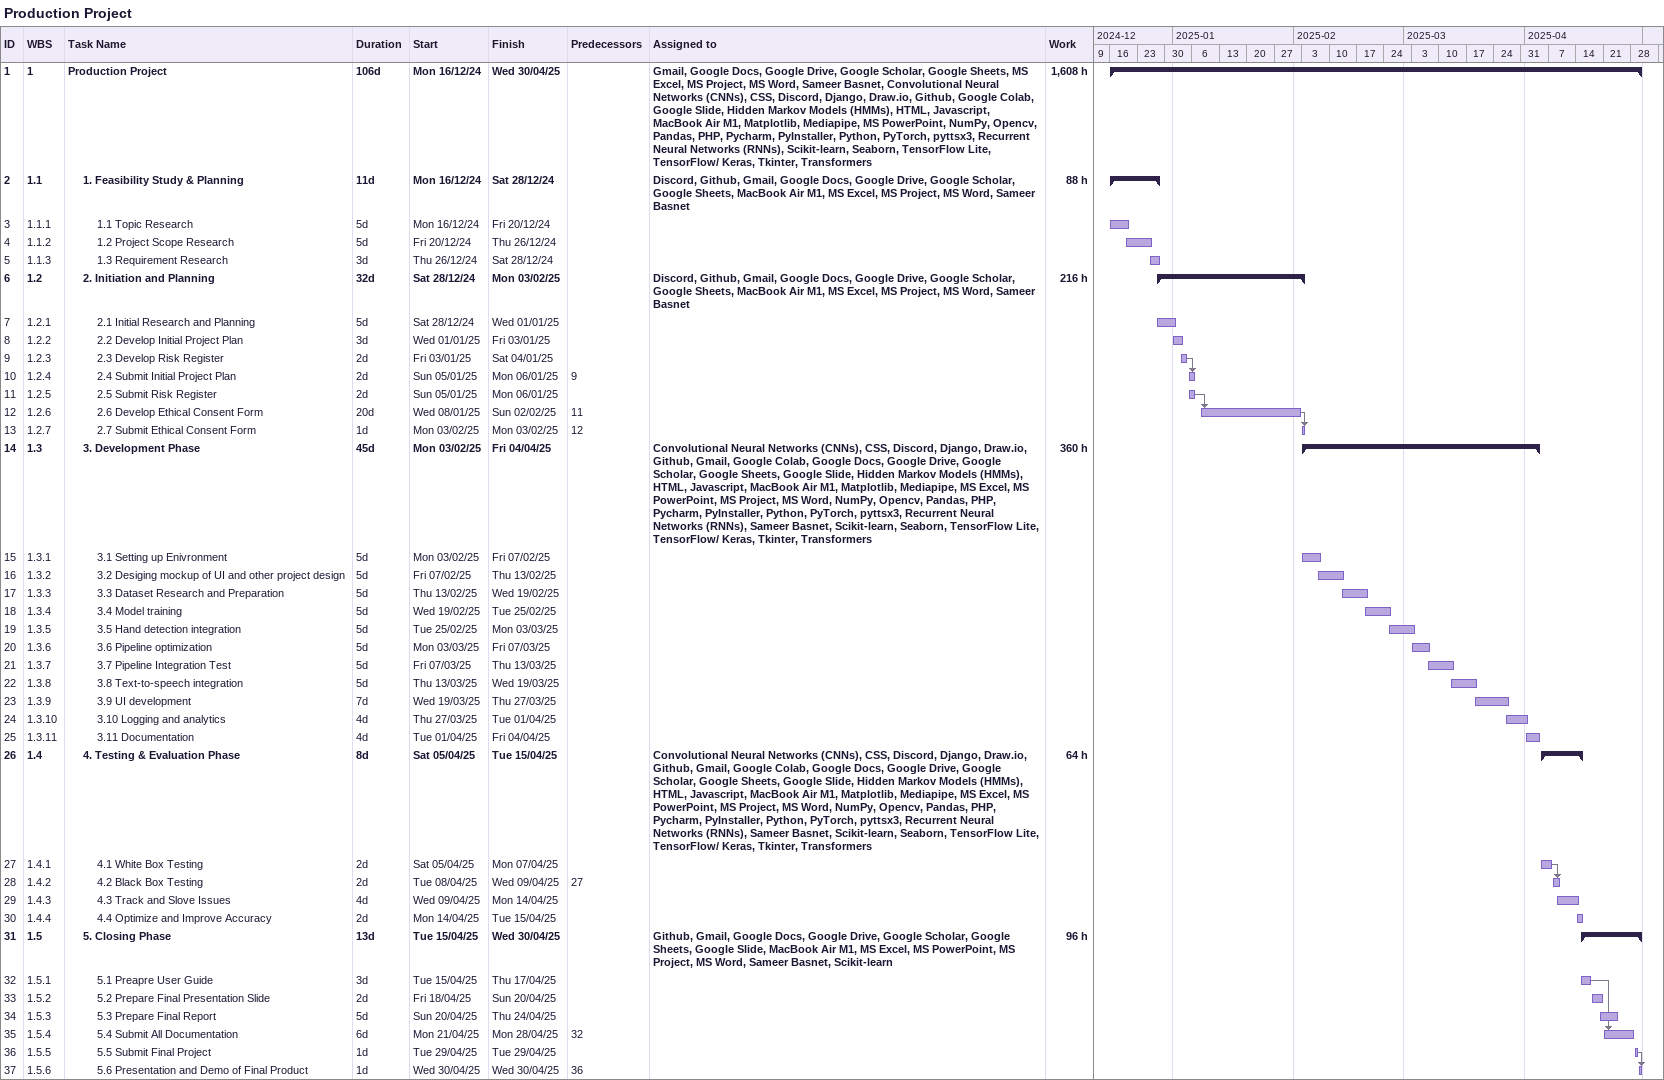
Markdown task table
Production Project

| ID | WBS | Task | Duration | Start | Finish | Predecessors | Resources | Work (h) |
|---|---|---|---|---|---|---|---|---|
| 1 | 1 | **Production Project** | 106d | 2024-12-16 | 2025-04-30 |  | Gmail, Google Docs, Google Drive, Google Scholar, Google Sheets, MS Excel, MS Project, MS Word, Sameer Basnet, Convolutional Neural Networks (CNNs), CSS, Discord, Django, Draw.io, Github, Google Colab, Google Slide, Hidden Markov Models (HMMs), HTML, Javascript, MacBook Air M1, Matplotlib, Mediapipe, MS PowerPoint, NumPy, Opencv, Pandas, PHP, Pycharm, PyInstaller, Python, PyTorch, pyttsx3, Recurrent Neural Networks (RNNs), Scikit-learn, Seaborn, TensorFlow Lite, TensorFlow/ Keras, Tkinter, Transformers | 1608 |
| 2 | 1.1 | **1. Feasibility Study & Planning** | 11d | 2024-12-16 | 2024-12-28 |  | Discord, Github, Gmail, Google Docs, Google Drive, Google Scholar, Google Sheets, MacBook Air M1, MS Excel, MS Project, MS Word, Sameer Basnet | 88 |
| 3 | 1.1.1 | 1.1 Topic Research | 5d | 2024-12-16 | 2024-12-20 |  |  |  |
| 4 | 1.1.2 | 1.2 Project Scope Research | 5d | 2024-12-20 | 2024-12-26 |  |  |  |
| 5 | 1.1.3 | 1.3 Requirement Research | 3d | 2024-12-26 | 2024-12-28 |  |  |  |
| 6 | 1.2 | **2. Initiation and Planning** | 32d | 2024-12-28 | 2025-02-03 |  | Discord, Github, Gmail, Google Docs, Google Drive, Google Scholar, Google Sheets, MacBook Air M1, MS Excel, MS Project, MS Word, Sameer Basnet | 216 |
| 7 | 1.2.1 | 2.1 Initial Research and Planning | 5d | 2024-12-28 | 2025-01-01 |  |  |  |
| 8 | 1.2.2 | 2.2 Develop Initial Project Plan | 3d | 2025-01-01 | 2025-01-03 |  |  |  |
| 9 | 1.2.3 | 2.3 Develop Risk Register | 2d | 2025-01-03 | 2025-01-04 |  |  |  |
| 10 | 1.2.4 | 2.4 Submit Initial Project Plan | 2d | 2025-01-05 | 2025-01-06 | 9 |  |  |
| 11 | 1.2.5 | 2.5 Submit Risk Register | 2d | 2025-01-05 | 2025-01-06 |  |  |  |
| 12 | 1.2.6 | 2.6 Develop Ethical Consent Form | 20d | 2025-01-08 | 2025-02-02 | 11 |  |  |
| 13 | 1.2.7 | 2.7 Submit Ethical Consent Form | 1d | 2025-02-03 | 2025-02-03 | 12 |  |  |
| 14 | 1.3 | **3. Development Phase** | 45d | 2025-02-03 | 2025-04-04 |  | Convolutional Neural Networks (CNNs), CSS, Discord, Django, Draw.io, Github, Gmail, Google Colab, Google Docs, Google Drive, Google Scholar, Google Sheets, Google Slide, Hidden Markov Models (HMMs), HTML, Javascript, MacBook Air M1, Matplotlib, Mediapipe, MS Excel, MS PowerPoint, MS Project, MS Word, NumPy, Opencv, Pandas, PHP, Pycharm, PyInstaller, Python, PyTorch, pyttsx3, Recurrent Neural Networks (RNNs), Sameer Basnet, Scikit-learn, Seaborn, TensorFlow Lite, TensorFlow/ Keras, Tkinter, Transformers | 360 |
| 15 | 1.3.1 | 3.1 Setting up Enivronment | 5d | 2025-02-03 | 2025-02-07 |  |  |  |
| 16 | 1.3.2 | 3.2 Desiging mockup of UI and other project design | 5d | 2025-02-07 | 2025-02-13 |  |  |  |
| 17 | 1.3.3 | 3.3 Dataset Research and Preparation | 5d | 2025-02-13 | 2025-02-19 |  |  |  |
| 18 | 1.3.4 | 3.4 Model training | 5d | 2025-02-19 | 2025-02-25 |  |  |  |
| 19 | 1.3.5 | 3.5 Hand detection integration | 5d | 2025-02-25 | 2025-03-03 |  |  |  |
| 20 | 1.3.6 | 3.6 Pipeline optimization | 5d | 2025-03-03 | 2025-03-07 |  |  |  |
| 21 | 1.3.7 | 3.7 Pipeline Integration Test | 5d | 2025-03-07 | 2025-03-13 |  |  |  |
| 22 | 1.3.8 | 3.8 Text-to-speech integration | 5d | 2025-03-13 | 2025-03-19 |  |  |  |
| 23 | 1.3.9 | 3.9 UI development | 7d | 2025-03-19 | 2025-03-27 |  |  |  |
| 24 | 1.3.10 | 3.10 Logging and analytics | 4d | 2025-03-27 | 2025-04-01 |  |  |  |
| 25 | 1.3.11 | 3.11 Documentation | 4d | 2025-04-01 | 2025-04-04 |  |  |  |
| 26 | 1.4 | **4. Testing & Evaluation Phase** | 8d | 2025-04-05 | 2025-04-15 |  | Convolutional Neural Networks (CNNs), CSS, Discord, Django, Draw.io, Github, Gmail, Google Colab, Google Docs, Google Drive, Google Scholar, Google Sheets, Google Slide, Hidden Markov Models (HMMs), HTML, Javascript, MacBook Air M1, Matplotlib, Mediapipe, MS Excel, MS PowerPoint, MS Project, MS Word, NumPy, Opencv, Pandas, PHP, Pycharm, PyInstaller, Python, PyTorch, pyttsx3, Recurrent Neural Networks (RNNs), Sameer Basnet, Scikit-learn, Seaborn, TensorFlow Lite, TensorFlow/ Keras, Tkinter, Transformers | 64 |
| 27 | 1.4.1 | 4.1 White Box Testing | 2d | 2025-04-05 | 2025-04-07 |  |  |  |
| 28 | 1.4.2 | 4.2 Black Box Testing | 2d | 2025-04-08 | 2025-04-09 | 27 |  |  |
| 29 | 1.4.3 | 4.3 Track and Slove Issues | 4d | 2025-04-09 | 2025-04-14 |  |  |  |
| 30 | 1.4.4 | 4.4 Optimize and Improve Accuracy | 2d | 2025-04-14 | 2025-04-15 |  |  |  |
| 31 | 1.5 | **5. Closing Phase** | 13d | 2025-04-15 | 2025-04-30 |  | Github, Gmail, Google Docs, Google Drive, Google Scholar, Google Sheets, Google Slide, MacBook Air M1, MS Excel, MS PowerPoint, MS Project, MS Word, Sameer Basnet, Scikit-learn | 96 |
| 32 | 1.5.1 | 5.1 Preapre User Guide | 3d | 2025-04-15 | 2025-04-17 |  |  |  |
| 33 | 1.5.2 | 5.2 Prepare Final Presentation Slide | 2d | 2025-04-18 | 2025-04-20 |  |  |  |
| 34 | 1.5.3 | 5.3 Prepare Final Report | 5d | 2025-04-20 | 2025-04-24 |  |  |  |
| 35 | 1.5.4 | 5.4 Submit All Documentation | 6d | 2025-04-21 | 2025-04-28 | 32 |  |  |
| 36 | 1.5.5 | 5.5 Submit Final Project | 1d | 2025-04-29 | 2025-04-29 |  |  |  |
| 37 | 1.5.6 | 5.6 Presentation and Demo of Final Product | 1d | 2025-04-30 | 2025-04-30 | 36 |  |  |
